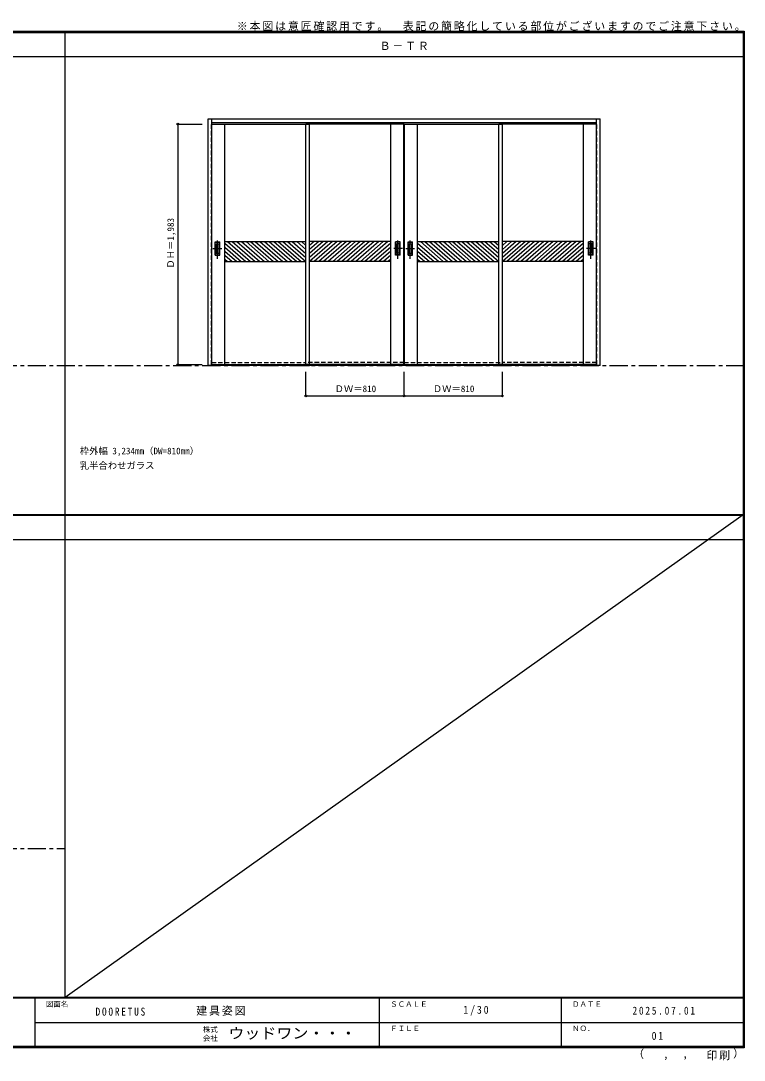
# Model space of a CAD drawing. Units: millimetres, scale not verified. Extents: x -6000 to 5700, y -4307 to 4260.
# Drawn here: x -267 to 5700, y -4307 to 4260 of the extents above; entities that cross this region are included whole.
import ezdxf
from ezdxf.enums import TextEntityAlignment as Align

# ---------------------------------------------------------------- set-up
doc = ezdxf.new("R2010")
doc.units = ezdxf.units.MM
doc.header["$LTSCALE"] = 30
doc.header["$PDMODE"] = 32
doc.header["$PDSIZE"] = 15
doc.linetypes.add('CHAIN1', pattern=[8, 5, -1, 1, -1])
doc.linetypes.add('DASHED1', pattern=[1.8, 1.2, -0.6])
for name, color, linetype in [('0-1_通り芯', 7, 'CHAIN1'), ('0-2_扉', 4, 'DASHED1'), ('0-4_枠', 3, 'Continuous'), ('0-6_引手', 7, 'Continuous'), ('0-A_文字', 7, 'Continuous'), ('0-B_寸法', 7, 'Continuous'), ('0-C_ハッチ', 4, 'DASHED1'), ('F-1_枠', 6, 'Continuous'), ('F-A_文字', 7, 'Continuous')]:
    doc.layers.add(name, color=color, linetype=linetype)
doc.styles.add('ＭＳ ゴシック', font='')
doc.styles.get('ＭＳ ゴシック').set_extended_font_data('MS Gothic')

msp = doc.modelspace()

# ---------------------------------------------------------------- linework, layer by layer
at = {"layer": '0-1_通り芯'}
for p, q in [((-5490, 1418), (5690, 1418)), ((-5490, -2562.5), (100, -2562.5))]:
    msp.add_line(p, q, dxfattribs=at)
at = {"layer": '0-2_扉', "color": 7, "linetype": 'Continuous'}
for p, q in [((1308, 3409), (2115, 3409)), ((1415, 1426), (1415, 3409)), ((2895, 3409), (2085, 3409)), ((2085, 1426), (2085, 3409)), ((2115, 1426), (2115, 3409)), ((2785, 1426), (2785, 3409)), ((2893, 1426), (2893, 3409)), ((2895, 3409), (3705, 3409)), ((2895, 1426), (2895, 3409)), ((2895, 1426), (2895, 3409)), ((2897, 1426), (2897, 3409)), ((3005, 1426), (3005, 3409)), ((3675, 1426), (3675, 3409)), ((4482, 3409), (3675, 3409)), ((3705, 1426), (3705, 3409)), ((4375, 1426), (4375, 3409)), ((1415, 2441), (2085, 2441)), ((2785, 2441), (2115, 2441)), ((3005, 2441), (3675, 2441)), ((4375, 2441), (3705, 2441)), ((1415, 2276), (2085, 2276)), ((2785, 2276), (2115, 2276)), ((3005, 2276), (3675, 2276)), ((4375, 2276), (3705, 2276)), ((1308, 1426), (2115, 1426)), ((2895, 1426), (2085, 1426)), ((2895, 1426), (3705, 1426)), ((4482, 1426), (3675, 1426))]:
    msp.add_line(p, q, dxfattribs=at)
at = {"layer": '0-2_扉', "color": 7}
for p, q in [((1308, 1444), (2085, 1444)), ((2895, 1444), (2085, 1444)), ((2895, 1444), (3705, 1444)), ((4482, 1444), (3705, 1444))]:
    msp.add_line(p, q, dxfattribs=at)
at = {"layer": '0-4_枠'}
for p, q in [((1278, 1418), (1278, 3453)), ((1278, 3453), (4512, 3453)), ((1308, 1418), (1308, 3453)), ((4482, 1418), (4482, 3453)), ((4512, 1418), (4512, 3453)), ((1308, 3423), (4482, 3423)), ((1308, 1418), (1278, 1418)), ((4482, 1421), (1308, 1421)), ((4482, 1418), (1308, 1418)), ((2085, 1418), (2115, 1418)), ((3675, 1418), (3705, 1418)), ((4512, 1418), (4482, 1418))]:
    msp.add_line(p, q, dxfattribs=at)
at = {"layer": '0-4_枠', "color": 4, "linetype": 'DASHED1'}
for p, q in [((1305, 1426), (1305, 3409)), ((1308, 3409), (1305, 3409)), ((4482, 3409), (4485, 3409)), ((4485, 1426), (4485, 3409)), ((1308, 1426), (1305, 1426)), ((4482, 1426), (4485, 1426))]:
    msp.add_line(p, q, dxfattribs=at)
at = {"layer": '0-6_引手'}
for p, q in [((1337, 2438.5), (1375, 2438.5)), ((1337, 2328.5), (1337, 2438.5)), ((1343.5, 2422.5), (1368.5, 2422.5)), ((1343.5, 2344.5), (1343.5, 2422.5)), ((1368.5, 2344.5), (1368.5, 2422.5)), ((1375, 2328.5), (1375, 2438.5)), ((2863, 2438.5), (2825, 2438.5)), ((2825, 2328.5), (2825, 2438.5)), ((2856.5, 2422.5), (2831.5, 2422.5)), ((2831.5, 2344.5), (2831.5, 2422.5)), ((2856.5, 2344.5), (2856.5, 2422.5)), ((2863, 2328.5), (2863, 2438.5)), ((2927, 2438.5), (2965, 2438.5)), ((2927, 2328.5), (2927, 2438.5)), ((2933.5, 2422.5), (2958.5, 2422.5)), ((2933.5, 2344.5), (2933.5, 2422.5)), ((2958.5, 2344.5), (2958.5, 2422.5)), ((2965, 2328.5), (2965, 2438.5)), ((4453, 2438.5), (4415, 2438.5)), ((4415, 2328.5), (4415, 2438.5)), ((4446.5, 2422.5), (4421.5, 2422.5)), ((4421.5, 2344.5), (4421.5, 2422.5)), ((4446.5, 2344.5), (4446.5, 2422.5)), ((4453, 2328.5), (4453, 2438.5)), ((1337, 2328.5), (1375, 2328.5)), ((1343.5, 2344.5), (1368.5, 2344.5)), ((2863, 2328.5), (2825, 2328.5)), ((2856.5, 2344.5), (2831.5, 2344.5)), ((2927, 2328.5), (2965, 2328.5)), ((2933.5, 2344.5), (2958.5, 2344.5)), ((4453, 2328.5), (4415, 2328.5)), ((4446.5, 2344.5), (4421.5, 2344.5))]:
    msp.add_line(p, q, dxfattribs=at)
at = {"layer": '0-6_引手', "linetype": 'CHAIN1'}
for p, q in [((1356, 2298.27), (1356, 2469.12)), ((2844, 2298.27), (2844, 2469.12)), ((2946, 2298.27), (2946, 2469.12)), ((4434, 2298.27), (4434, 2469.12)), ((1317.93, 2383.5), (1390.43, 2383.5)), ((2882.07, 2383.5), (2809.56, 2383.5)), ((2907.93, 2383.5), (2980.43, 2383.5)), ((4472.07, 2383.5), (4399.56, 2383.5))]:
    msp.add_line(p, q, dxfattribs=at)
at = {"layer": '0-6_引手', "linetype": 'DASHED1'}
for p, q in [((1372, 2332.5), (1372, 2434.5)), ((2828, 2332.5), (2828, 2434.5)), ((2962, 2332.5), (2962, 2434.5)), ((4418, 2332.5), (4418, 2434.5)), ((1340, 2332.5), (1372, 2332.5)), ((2860, 2332.5), (2828, 2332.5)), ((2930, 2332.5), (2962, 2332.5)), ((4450, 2332.5), (4418, 2332.5))]:
    msp.add_line(p, q, dxfattribs=at)
for points in [[(1340, 2332.5), (1340, 2434.5), (1372, 2434.5)], [(2860, 2332.5), (2860, 2434.5), (2828, 2434.5)], [(2930, 2332.5), (2930, 2434.5), (2962, 2434.5)], [(4450, 2332.5), (4450, 2434.5), (4418, 2434.5)]]:
    msp.add_lwpolyline(points, dxfattribs=at)
at = {"layer": '0-B_寸法', "color": 4}
for p, q in [((1028, 3409), (1228, 3409)), ((1028, 3409), (1028, 1426)), ((1028, 1426), (1228, 1426)), ((2085, 1168), (2085, 1368)), ((2895, 1168), (2895, 1368)), ((3705, 1168), (3705, 1368)), ((2085, 1168), (3705, 1168))]:
    msp.add_line(p, q, dxfattribs=at)
at = {"layer": '0-B_寸法'}
for p in [(1028, 3409), (1028, 1426), (2085, 1168), (2895, 1168), (3705, 1168)]:
    msp.add_point(p, dxfattribs=at)
at = {"layer": '0-C_ハッチ', "linetype": 'Continuous'}
for p, q in [((1415, 2428.41), (1589.99, 2276)), ((1438.61, 2441), (1628.05, 2276)), ((1476.67, 2441), (1666.12, 2276)), ((1514.74, 2441), (1704.18, 2276)), ((1552.8, 2441), (1742.25, 2276)), ((1590.87, 2441), (1780.31, 2276)), ((1628.93, 2441), (1818.38, 2276)), ((1667, 2441), (1856.44, 2276)), ((1705.06, 2441), (1894.51, 2276)), ((1743.13, 2441), (1932.57, 2276)), ((1781.19, 2441), (1970.63, 2276)), ((1819.25, 2441), (2008.7, 2276)), ((1857.32, 2441), (2046.76, 2276)), ((1895.38, 2441), (2084.83, 2276)), ((1933.45, 2441), (2085, 2309)), ((1971.51, 2441), (2085, 2342.16)), ((2009.58, 2441), (2085, 2375.31)), ((2047.64, 2441), (2085, 2408.46)), ((2228.49, 2441), (2115, 2342.16)), ((2190.42, 2441), (2115, 2375.31)), ((2266.55, 2441), (2115, 2309)), ((2152.36, 2441), (2115, 2408.46)), ((2304.61, 2441), (2115.17, 2276)), ((2342.68, 2441), (2153.23, 2276)), ((2380.74, 2441), (2191.3, 2276)), ((2418.81, 2441), (2229.36, 2276)), ((2456.87, 2441), (2267.43, 2276)), ((2494.94, 2441), (2305.49, 2276)), ((2533, 2441), (2343.56, 2276)), ((2571.07, 2441), (2381.62, 2276)), ((2609.13, 2441), (2419.69, 2276)), ((2647.19, 2441), (2457.75, 2276)), ((2685.26, 2441), (2495.81, 2276)), ((2723.32, 2441), (2533.88, 2276)), ((2761.39, 2441), (2571.94, 2276)), ((2785, 2428.41), (2610.01, 2276)), ((3005, 2428.41), (3179.99, 2276)), ((3028.61, 2441), (3218.05, 2276)), ((3066.67, 2441), (3256.12, 2276)), ((3104.74, 2441), (3294.18, 2276)), ((3142.8, 2441), (3332.25, 2276)), ((3180.87, 2441), (3370.31, 2276)), ((3218.93, 2441), (3408.38, 2276)), ((3257, 2441), (3446.44, 2276)), ((3295.06, 2441), (3484.51, 2276)), ((3333.13, 2441), (3522.57, 2276)), ((3371.19, 2441), (3560.63, 2276)), ((3409.25, 2441), (3598.7, 2276)), ((3447.32, 2441), (3636.76, 2276)), ((3485.38, 2441), (3674.83, 2276)), ((3523.45, 2441), (3675, 2309)), ((3561.51, 2441), (3675, 2342.16)), ((3599.58, 2441), (3675, 2375.31)), ((3637.64, 2441), (3675, 2408.46)), ((3818.49, 2441), (3705, 2342.16)), ((3780.42, 2441), (3705, 2375.31)), ((3856.55, 2441), (3705, 2309)), ((3742.36, 2441), (3705, 2408.46)), ((3894.61, 2441), (3705.17, 2276)), ((3932.68, 2441), (3743.23, 2276)), ((3970.74, 2441), (3781.3, 2276)), ((4008.81, 2441), (3819.36, 2276)), ((4046.87, 2441), (3857.43, 2276)), ((4084.94, 2441), (3895.49, 2276)), ((4123, 2441), (3933.56, 2276)), ((4161.07, 2441), (3971.62, 2276)), ((4199.13, 2441), (4009.69, 2276)), ((4237.19, 2441), (4047.75, 2276)), ((4275.26, 2441), (4085.81, 2276)), ((4313.32, 2441), (4123.88, 2276)), ((4351.39, 2441), (4161.94, 2276)), ((4375, 2428.41), (4200.01, 2276)), ((1415, 2395.26), (1551.93, 2276)), ((1415, 2362.11), (1513.86, 2276)), ((1415, 2328.95), (1475.8, 2276)), ((2785, 2395.26), (2648.07, 2276)), ((2785, 2362.11), (2686.14, 2276)), ((2785, 2328.95), (2724.2, 2276)), ((3005, 2395.26), (3141.93, 2276)), ((3005, 2362.11), (3103.86, 2276)), ((3005, 2328.95), (3065.8, 2276)), ((4375, 2395.26), (4238.07, 2276)), ((4375, 2362.11), (4276.14, 2276)), ((4375, 2328.95), (4314.2, 2276)), ((1415, 2295.8), (1437.73, 2276)), ((2785, 2295.8), (2762.27, 2276)), ((3005, 2295.8), (3027.73, 2276)), ((4375, 2295.8), (4352.27, 2276))]:
    msp.add_line(p, q, dxfattribs=at)
at = {"layer": 'F-1_枠'}
for p, q in [((-6000, 4175), (5700, 4175)), ((-6000, 4170), (5700, 4170)), ((-6000, 4165), (5700, 4165)), ((100, -3790), (100, 4175)), ((5690, 4175), (5690, -4205)), ((5695, 4175), (5695, -4205)), ((5700, 4175), (5700, -4205)), ((-6000, 3965), (5700, 3965)), ((-6000, 190.5), (5700, 190.5)), ((-6000, 187.5), (5700, 187.5)), ((-6000, 184.5), (5700, 184.5)), ((-6000, -15.5), (5700, -15.5)), ((5700, -3790), (-6000, -3790)), ((5700, -3795), (-6000, -3795)), ((-150, -3795), (-150, -4195)), ((2690, -3795), (2690, -4195)), ((4190, -3795), (4190, -4195)), ((-150, -3995), (5690, -3995.01)), ((5700, -4195), (-6000, -4195)), ((5700, -4200), (-6000, -4200)), ((5700, -4205), (-6000, -4205))]:
    msp.add_line(p, q, dxfattribs=at)
at = {"layer": 'F-A_文字'}
msp.add_line((5690, 187.5), (100, -3790), dxfattribs=at)

# ---------------------------------------------------------------- texts
at = {"layer": '0-A_文字', "style": 'ＭＳ ゴシック'}
for s, p in [('枠外幅 3,234mm（DW=810mm）', (220, 670.5)), ('乳半合わせガラス', (220, 550.5))]:
    msp.add_text(s, height=54.99, dxfattribs=at).set_placement(p, align=Align.BOTTOM_LEFT)
at = {"layer": '0-A_文字', "char_height": 65.98, "attachment_point": 7, "style": 'ＭＳ ゴシック'}
for s, insert in [('\\T1.17;※本図は意匠確認用です。\u3000表記の簡略化している部位がございますのでご注意下さい。', (1515, 4175)), ('\\T1.17;Ｂ－ＴＲ', (2692.5, 4020))]:
    msp.add_mtext(s, dxfattribs=dict(at, insert=insert))
at = {"layer": '0-B_寸法', "style": 'ＭＳ ゴシック'}
msp.add_text('ＤＨ＝1,983', height=54.99, rotation=90, dxfattribs=at).set_placement((1013, 2217.25), align=Align.BOTTOM_LEFT)
for p in [(2321.25, 1183), (3131.25, 1183)]:
    msp.add_text('ＤＷ＝810', height=54.99, dxfattribs=at).set_placement(p, align=Align.BOTTOM_LEFT)
at = {"layer": 'F-A_文字', "style": 'ＭＳ ゴシック'}
for s, height, p in [('図面名', 43.99, (-60, -3880)), ('ＳＣＡＬＥ', 43.99, (2780, -3880)), ('ＤＡＴＥ', 43.99, (4280, -3880)), ('株式', 43.99, (1235, -4089)), ('ＦＩＬＥ', 43.99, (2780, -4080)), ('ＮＯ．', 43.99, (4280, -4080)), ('会社', 43.99, (1235, -4161)), ('（', 65.98, (4784.03, -4308.31)), (',', 65.98, (5031.28, -4308.31)), (',', 65.98, (5190.2, -4305.53)), ('）', 65.98, (5608.4, -4304.13))]:
    msp.add_text(s, height=height, dxfattribs=at).set_placement(p, align=Align.BOTTOM_LEFT)
at = {"layer": 'F-A_文字', "style": 'ＭＳ ゴシック', "width": 1.1}
msp.add_text('ウッドワン・・・', height=87.98, dxfattribs=at).set_placement((1445, -4155), align=Align.BOTTOM_LEFT)
at = {"layer": 'F-A_文字', "char_height": 65.98, "attachment_point": 7, "style": 'ＭＳ ゴシック'}
for s, insert in [('\\T1.38;\\W0.9;1/30', (3383.75, -3940)), ('\\T1.39;\\W0.85;DOORETUS', (350, -3940.79)), ('\\T1.17;建具姿図', (1180.42, -3940)), ('\\T1.39;\\W0.85;2025.07.01', (4778.75, -3932.5)), ('\\T1.36;\\W0.9;01', (4936.25, -4140)), ('\\T1.17;印刷', (5388.15, -4306.92))]:
    msp.add_mtext(s, dxfattribs=dict(at, insert=insert))

doc.saveas('drawing.dxf')
